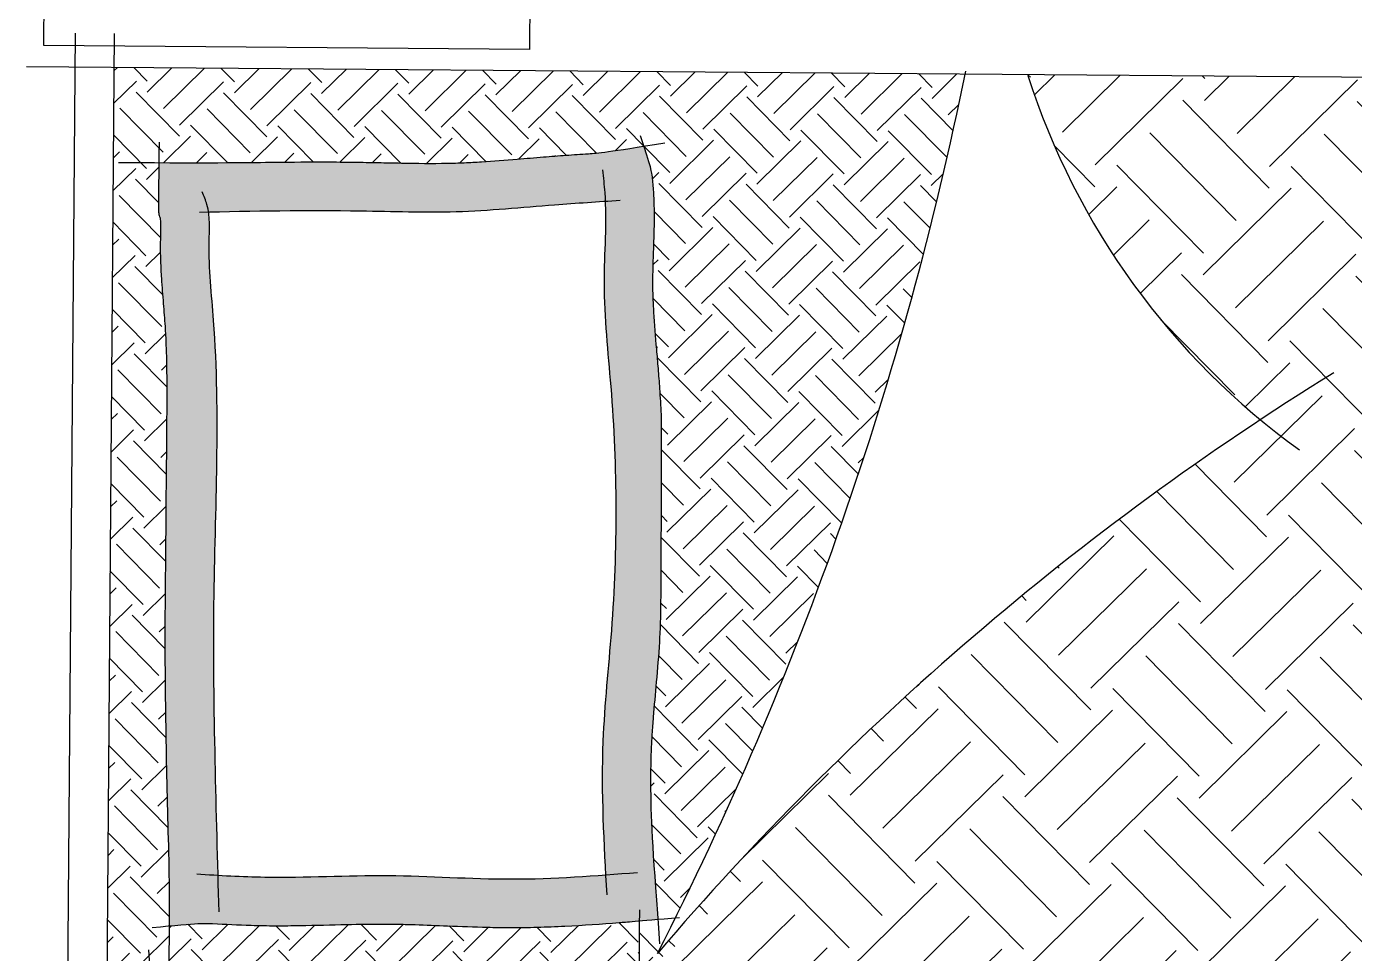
# Model space of a CAD drawing. Extents: x 33 to 1815, y -14679 to 245.
# Drawn here: x 40.09 to 41.458, y 0.058 to 1.013 of the extents above; entities that cross this region are included whole.
import ezdxf

# ---------------------------------------------------------------- set-up
doc = ezdxf.new("R2010")
doc.units = 0
doc.header["$MEASUREMENT"] = 0
doc.layers.add('TEXTO', color=1, linetype='CONTINUOUS')

msp = doc.modelspace()

# ---------------------------------------------------------------- hatches: boundary and pattern name
at = {"layer": 'TEXTO'}
h = msp.add_hatch(dxfattribs=at)
h.set_pattern_fill('EARTH,_O', color=256, angle=135)
h.set_pattern_definition([(314.55, (-127.8193951456843, -32.93899153787289), (-0.0007053004153011653, -0.0897997914881999), [0.06350000000000001, -0.06350000000000001]), (314.55, (-127.8363648504162, -32.95569675494905), (-0.0007053004153011653, -0.0897997914881999), [0.06350000000000001, -0.06350000000000001]), (314.55, (-127.8533345551481, -32.97240197202522), (-0.0007053004153011653, -0.0897997914881999), [0.06350000000000001, -0.06350000000000001]), (224.55, (-127.8534227177, -32.98362694596124), (-0.0897997914881999, 0.0007053004153011653), [0.06350000000000001, -0.06350000000000001]), (224.55, (-127.8367175006238, -33.00059665069315), (-0.0897997914881999, 0.0007053004153011653), [0.06350000000000001, -0.06350000000000001]), (224.55, (-127.8200122835477, -33.01756635542505), (-0.0897997914881999, 0.0007053004153011653), [0.06350000000000001, -0.06350000000000001])])
edge = h.paths.add_edge_path()
edge.add_line((40.16600309417, -0.829376132499358), (40.17937053065553, 0.8725837460101913))
edge.add_spline(control_points=[(40.18480987400038, 0.8725603681303218), (40.20038458029733, 0.8724866384828971), (40.21426955490855, 0.8724341919078267), (40.22670750427563, 0.8723993499329277)], knot_values=[0, 0, 0, 0, 1.131757500262984, 1.131757500262984, 1.131757500262984, 1.131757500262984], degree=3, periodic=0)
edge.add_spline(control_points=[(40.22670750427563, 0.8723993499329277), (40.22599043392371, 0.8201017586480379), (40.2265127475563, 0.8189079576018399), (40.22728986281294, 0.8170523409519097), (40.2275584983166, 0.81636475761458), (40.22781001837279, 0.8156748894253605), (40.22786894379953, 0.8155019683175633), (40.22794330974143, 0.8152739827123385), (40.22795177079572, 0.8152439775600469), (40.22801664931776, 0.8150131031343735), (40.22824904564261, 0.8140344997802655), (40.22854849082012, 0.8101299313199322), (40.22860337451621, 0.8072421844401481), (40.22850028409513, 0.8012669066393459), (40.22842317933604, 0.7987040606769087), (40.22831041243526, 0.7944248463626069), (40.2282737835214, 0.7929257017840383), (40.22821824992258, 0.7897826946836126), (40.22820103409019, 0.7882096032583759), (40.22816926131055, 0.7813924529355853), (40.22825666991832, 0.7762363357213351), (40.228624302409, 0.7650298362180736), (40.22894209851503, 0.7590287646856355), (40.22989325545387, 0.7442933145204549), (40.23060310094223, 0.7357512796262764), (40.2316202060491, 0.7234129149215391), (40.23195183072471, 0.719379145467844), (40.23256468195273, 0.7114628279695143), (40.23284322793712, 0.7076082860446862), (40.23348539932368, 0.6974811695611844), (40.23380312244323, 0.6911591430148221), (40.23489185324925, 0.6634551408667893), (40.23496885939576, 0.6415855920182878), (40.23472147529843, 0.6081030146067459), (40.23340153378985, 0.4468337970875869), (40.23314147795399, 0.4240791758681048), (40.23303302976235, 0.4125684074003688), (40.23281554210058, 0.3620972512774561), (40.23320544964811, 0.3232851397011274), (40.23454454826985, 0.2459024892935213), (40.23547789368281, 0.2073103546897164), (40.23695729698002, 0.1514453110081133), (40.23743451440419, 0.1341436728001026), (40.23723942408922, 0.08646397754687918)], knot_values=[1.744213692545465, 1.744213692545465, 1.744213692545465, 1.744213692545465, 2.227147112272469, 2.227147112272469, 2.682176303543173, 2.682176303543173, 2.909690899178521, 2.909690899178521, 3.13720549481387, 3.13720549481387, 4.453044695457983, 4.453044695457983, 5.768883896102096, 5.768883896102096, 6.568320500819169, 6.568320500819169, 6.968038803177706, 6.968038803177706, 7.367757105536242, 7.367757105536242, 8.71586872209091, 8.71586872209091, 10.3571075380984, 10.3571075380984, 12.84755940443299, 12.84755940443299, 14.09278533760029, 14.09278533760029, 15.33801127076759, 15.33801127076759, 17.36429943749177, 17.36429943749177, 24.15101603080318, 24.15101603080318, 27.5443743274589, 27.5443743274589, 30.93773262411461, 30.93773262411461, 42.48145572425732, 42.48145572425732, 54.02517882440002, 54.02517882440002, 59.20963086284564, 59.20963086284564, 59.20963086284564, 59.20963086284564], degree=3, periodic=0)
edge.add_spline(control_points=[(40.23723942408922, 0.08646397754687918), (40.23718463403245, 0.07307339375514488), (40.23707681659304, 0.05728678094046291), (40.23690066473988, 0.03843095614719338)], knot_values=[0.2881884586097485, 0.2881884586097485, 0.2881884586097485, 0.2881884586097485, 1.744213692545464, 1.744213692545464, 1.744213692545464, 1.744213692545464], degree=3, periodic=0)
edge.add_spline(control_points=[(40.23690066473992, 0.03843095614719338), (40.23194492396399, 0.03800679332112278), (40.22568130247184, 0.03746439412049352), (40.21756367189153, 0.03675483235509169)], knot_values=[44.46895146733527, 44.46895146733527, 44.46895146733527, 44.46895146733527, 45.01122815294218, 45.01122815294218, 45.01122815294218, 45.01122815294218], degree=3, periodic=0)
edge.add_spline(control_points=[(40.2175636718916, 0.03675483235509081), (40.22284292404195, -0.03458460739316749), (40.22463213200503, -0.06620273537148158), (40.2250725770971, -0.1104291568960694), (40.22493059062943, -0.1236551347673664), (40.22419876767965, -0.1424427210955432), (40.22390356194352, -0.1481043878874724), (40.2231723091529, -0.1596259880142368), (40.2227406645758, -0.1654566484037767), (40.22131543756247, -0.1831598107992898), (40.22018976682929, -0.1952430960300111), (40.21790112363546, -0.2210159386484767), (40.21674232989972, -0.2347557255713157), (40.21549861384317, -0.2558351536739787), (40.21517324611176, -0.2629302074569742), (40.21473361246332, -0.277031095721056), (40.21461258085889, -0.2840661520519836), (40.2145191365856, -0.3051195993722855), (40.21481623218533, -0.3190861603473385), (40.21460385660337, -0.4919290889411458), (40.21510350254285, -0.500857999739778), (40.21617269539633, -0.5166444256464358), (40.21670541723638, -0.5235068020866924), (40.2178184396881, -0.5369873797570124), (40.21839863626691, -0.543630405174933), (40.22009471045129, -0.5632734765224763), (40.22116281619068, -0.5759876357567792), (40.22241411086332, -0.5969776339377821), (40.22276764289748, -0.6054415643795705), (40.22293147692539, -0.6173250598594064), (40.22293358015889, -0.6208687347523147), (40.22285464996567, -0.628181235782292), (40.22277538013783, -0.6319158666423119), (40.22246182180007, -0.6433512336429272), (40.22214972216704, -0.6512829794354085), (40.22166556969601, -0.6658534403009595), (40.22147846590168, -0.672369788836197), (40.22132424213513, -0.6844387745883358), (40.22132128007934, -0.6899286132837839), (40.22153660120463, -0.7010144496345374), (40.22175020503655, -0.7066058323859883), (40.22229141632663, -0.7149747771567219), (40.2225014937645, -0.7176763430552944), (40.22296371689659, -0.7228963791390504), (40.22321638632276, -0.7254433792739183), (40.22389788919589, -0.7318894573582417), (40.2243415630358, -0.735692954887857), (40.2321879839466, -0.7593590336554792)], knot_values=[1.07807976198125, 1.07807976198125, 1.07807976198125, 1.07807976198125, 10.81424710451298, 10.81424710451298, 15.03243010804461, 15.03243010804461, 16.87200887914979, 16.87200887914979, 18.71158765025497, 18.71158765025497, 22.39074519246533, 22.39074519246533, 26.37670882779776, 26.37670882779776, 28.3537546821882, 28.3537546821882, 30.33080053657865, 30.33080053657865, 34.28489224535954, 34.28489224535954, 36.83743615050335, 36.83743615050335, 38.81677800920554, 38.81677800920554, 40.79611986790772, 40.79611986790772, 44.75480358531208, 44.75480358531208, 47.52755113515525, 47.52755113515525, 48.73000116650846, 48.73000116650846, 49.93245119786167, 49.93245119786167, 52.33735126056808, 52.33735126056808, 54.18871358939591, 54.18871358939591, 55.67547956523213, 55.67547956523213, 57.13044140965207, 57.13044140965207, 57.81339398062189, 57.81339398062189, 58.49634655159171, 58.49634655159171, 59.58506296708192, 59.58506296708192, 59.58506296708192, 59.58506296708192], degree=3, periodic=0)
edge.add_spline(control_points=[(40.2321879839466, -0.7593590336554739), (40.22587393978262, -0.7603959911666527), (40.2187773171846, -0.7615823610131942), (40.21077497159961, -0.7629417139044934)], knot_values=[42.96867325998084, 42.96867325998084, 42.96867325998084, 42.96867325998084, 43.3683004902416, 43.3683004902416, 43.3683004902416, 43.3683004902416], degree=3, periodic=0)
edge.add_spline(control_points=[(40.23571641711504, -0.7698661537391347), (40.23439868594723, -0.7659835349697461), (40.23322827290485, -0.762496713969532), (40.2321879839466, -0.7593590336554792)], knot_values=[59.58506296708193, 59.58506296708193, 59.58506296708193, 59.58506296708193, 59.72940644273804, 59.72940644273804, 59.72940644273804, 59.72940644273804], degree=3, periodic=0)
edge.add_spline(control_points=[(40.2321879839466, -0.7593590336554739), (40.27235378964115, -0.752762590421006), (40.28085123257777, -0.7522123705819075), (40.29703350049841, -0.7511278399952355), (40.30471212161437, -0.7505976885717134), (40.32011975967869, -0.7494781546333096), (40.32788238179013, -0.7488826492598042), (40.34466895103333, -0.7475260837806781), (40.35366096601312, -0.7467653155973037), (40.37500368465395, -0.7450151806502623), (40.38725355814035, -0.7440572958076919), (40.40532457502301, -0.7429332298418538), (40.41129758534579, -0.7426104245914287), (40.42314320023598, -0.74210188287742), (40.42898518567275, -0.7419206597194252), (40.45014313555183, -0.7415238744057424), (40.46575578997118, -0.7416822500406708), (40.48972068678968, -0.7421217847733308), (40.49779986569049, -0.7423012252550363), (40.51413747320246, -0.742639865086514), (40.52242973211254, -0.7427961587054517), (40.54028397919397, -0.7430269667241296), (40.54983550235724, -0.7430951530955126), (40.57684858667182, -0.7431597900662004), (40.59426804435626, -0.7430491604726255), (40.63439303454118, -0.7425835495397815), (40.65705612066679, -0.7421634537406705), (40.73135737449343, -0.7423715911389204)], knot_values=[1.131757500262985, 1.131757500262985, 1.131757500262985, 1.131757500262985, 3.673923703739376, 3.673923703739376, 5.954917443854853, 5.954917443854853, 8.23591118397033, 8.23591118397033, 10.93527367416131, 10.93527367416131, 14.71829730060271, 14.71829730060271, 16.60980911382341, 16.60980911382341, 18.50132092704411, 18.50132092704411, 23.37056877237905, 23.37056877237905, 25.80519269504653, 25.80519269504653, 28.239816617714, 28.239816617714, 31.05195953222536, 31.05195953222536, 36.20783199785413, 36.20783199785413, 42.96867325998084, 42.96867325998084, 42.96867325998084, 42.96867325998084], degree=3, periodic=0)
edge.add_spline(control_points=[(40.73135737449343, -0.7423715911389257), (40.73207444484535, -0.6900739998540315), (40.7315521312128, -0.6888801988078326), (40.73077501595612, -0.6870245821579077), (40.73050638045246, -0.6863369988205781), (40.73025486039626, -0.6856471306313585), (40.73019593496953, -0.6854742095235613), (40.73012156902763, -0.6852462239183366), (40.73011310797335, -0.6852162187660449), (40.73004822945131, -0.6849853443403697), (40.72981583312645, -0.6840067409862618), (40.72951638794894, -0.6801021725259302), (40.72946150425285, -0.6772144256461443), (40.72956459467393, -0.6712391478453439), (40.72964169943302, -0.6686763018829067), (40.72975446633381, -0.6643970875686049), (40.72979109524766, -0.6628979429900363), (40.72984662884648, -0.6597549358896098), (40.72986384467887, -0.6581818444643739), (40.72989561745851, -0.6513646941415834), (40.72980820885073, -0.6462085769273331), (40.72944057636006, -0.6350020774240717), (40.72912278025404, -0.6290010058916335), (40.7281716233152, -0.614265555726452), (40.72746177782684, -0.6057235208322735), (40.72644467271996, -0.5933851561275363), (40.72611304804435, -0.5893513866738411), (40.72550019681633, -0.5814350691755115), (40.72522165083194, -0.5775805272506842), (40.72457947944537, -0.5674534107671816), (40.72426175632584, -0.5611313842208192), (40.72317302551981, -0.5334273820727864), (40.72309601937329, -0.5115578332242849), (40.72452148860394, -0.3280798821660253), (40.72466334497921, -0.316806038293584), (40.72492340081508, -0.294051417074102), (40.72503184900671, -0.2825406486063669), (40.72524933666848, -0.2320694924834532), (40.72485942912095, -0.1932573809071245), (40.72352033049921, -0.1158747304995185), (40.72258698508626, -0.07728259589571262), (40.72110758178904, -0.02141755221410957), (40.72063036436491, -0.004115914006100674), (40.7208254546798, 0.04356378124711391)], knot_values=[1.744213692545465, 1.744213692545465, 1.744213692545465, 1.744213692545465, 2.227147112272469, 2.227147112272469, 2.682176303543173, 2.682176303543173, 2.909690899178521, 2.909690899178521, 3.13720549481387, 3.13720549481387, 4.453044695457983, 4.453044695457983, 5.768883896102096, 5.768883896102096, 6.568320500819169, 6.568320500819169, 6.968038803177706, 6.968038803177706, 7.367757105536242, 7.367757105536242, 8.71586872209091, 8.71586872209091, 10.3571075380984, 10.3571075380984, 12.84755940443299, 12.84755940443299, 14.09278533760029, 14.09278533760029, 15.33801127076759, 15.33801127076759, 17.36429943749177, 17.36429943749177, 24.15101603080318, 24.15101603080318, 27.5443743274589, 27.5443743274589, 30.93773262411461, 30.93773262411461, 42.48145572425732, 42.48145572425732, 54.02517882440002, 54.02517882440002, 59.20963086284564, 59.20963086284564, 59.20963086284564, 59.20963086284564], degree=3, periodic=0)
edge.add_spline(control_points=[(40.7208254546798, 0.04356378124711391), (40.72088024473658, 0.05695436503885354), (40.72098806217599, 0.0727409778535355), (40.72116421402914, 0.09159680264680947)], knot_values=[0.2881884586097485, 0.2881884586097485, 0.2881884586097485, 0.2881884586097485, 1.744213692545464, 1.744213692545464, 1.744213692545464, 1.744213692545464], degree=3, periodic=0)
edge.add_spline(control_points=[(40.72116421402914, 0.09159680264680947), (40.72611995480506, 0.09202096547288008), (40.73238357629719, 0.09256336467350934), (40.7405012068775, 0.09327292643891205)], knot_values=[44.46895146733527, 44.46895146733527, 44.46895146733527, 44.46895146733527, 45.01122815294218, 45.01122815294218, 45.01122815294218, 45.01122815294218], degree=3, periodic=0)
edge.add_spline(control_points=[(40.74050120687746, 0.09327292643891205), (40.74108577518873, 0.08537355458981644), (40.7417131349155, 0.07698715992240412), (40.74238601241606, 0.06806084742199658)], knot_values=[0, 0, 0, 0, 1.07807976198125, 1.07807976198125, 1.07807976198125, 1.07807976198125], degree=3, periodic=0)
edge.add_ellipse((37.59435834551413, 1.666689344650217), major_axis=(2.498173567640811, -2.498173567640812), ratio=0.9999999994535987, start_angle=17.914771352946673, end_angle=18.0169140539723, ccw=False)
edge.add_ellipse((37.94199110073507, -1.282512019967791), major_axis=(-2.193765632302792, -2.193765632302791), ratio=0.9999999999999936, start_angle=143.3665189196762, end_angle=160.6014060934051, ccw=False)
edge.add_ellipse((41.90496790919381, -2.213410041892838), major_axis=(1.163878323559331, -1.163878323559332), ratio=0.9999999999090669, start_angle=167.8789105147115, end_angle=168.1897273337314)
edge.add_line((41.00394084728354, -0.8359574155454945), (40.16600309417, -0.8293761324993573))
edge = h.paths.add_edge_path()
edge.add_spline(control_points=[(40.75838097596559, 0.09484229620317652), (40.75157736060873, 0.09424315722839882), (40.74566427679935, 0.0937242301749448), (40.7405012068775, 0.09327292643891205)], knot_values=[45.01122815294218, 45.01122815294218, 45.01122815294218, 45.01122815294218, 45.35613328468892, 45.35613328468892, 45.35613328468892, 45.35613328468892], degree=3, periodic=0)
edge.add_spline(control_points=[(40.74050120687746, 0.09327292643891205), (40.73522195472712, 0.1646123661871748), (40.73343274676407, 0.1962304941654835), (40.73299230167196, 0.2404569156900722), (40.73313428813963, 0.2536828935613693), (40.73386611108941, 0.2724704798895461), (40.73416131682555, 0.2781321466814752), (40.73489256961616, 0.2896537468082405), (40.73532421419326, 0.2954844071977796), (40.73674944120658, 0.3131875695932917), (40.73787511193978, 0.3252708548240131), (40.7401637551336, 0.3510436974424804), (40.74132254886934, 0.3647834843653186), (40.74256626492589, 0.3858629124679807), (40.7428916326573, 0.3929579662509761), (40.74333126630574, 0.407058854515058), (40.74345229791017, 0.4140939108459856), (40.74354574218346, 0.4351473581662892), (40.74442673171703, 0.5991092927880599), (40.7434610221657, 0.6219568477351487), (40.74296137622622, 0.6308857585337817), (40.74189218337273, 0.6466721844404395), (40.74135946153268, 0.6535345608806944), (40.74024643908096, 0.6670151385510152), (40.73966624250215, 0.673658163968935), (40.73797016831777, 0.6933012353164791), (40.73690206257838, 0.7060153945507812), (40.73565076790575, 0.7270053927317859), (40.73529723587158, 0.7354693231735725), (40.73513340184367, 0.7473528186534093), (40.73513129861017, 0.7508964935463167), (40.73521022880339, 0.7582089945762958), (40.73528949863123, 0.7619436254363139), (40.73560305696899, 0.773378992436931), (40.73591515660202, 0.7813107382294113), (40.73639930907304, 0.7958811990949615), (40.73658641286735, 0.802397547630199), (40.73674063663393, 0.8144665333823387), (40.73674359868972, 0.8199563720777867), (40.73652827756444, 0.8310422084285394), (40.73631467373252, 0.8366335911799911), (40.73577346244244, 0.8450025359507256), (40.73556338500457, 0.8477041018492972), (40.73510116187247, 0.8529241379330532), (40.7348484924463, 0.8554711380679221), (40.73416698957318, 0.8619172161522455), (40.73372331573326, 0.8657207136818554), (40.72587689482243, 0.8893867924494874)], knot_values=[1.07807976198125, 1.07807976198125, 1.07807976198125, 1.07807976198125, 10.81424710451298, 10.81424710451298, 15.03243010804461, 15.03243010804461, 16.87200887914979, 16.87200887914979, 18.71158765025497, 18.71158765025497, 22.39074519246533, 22.39074519246533, 26.37670882779776, 26.37670882779776, 28.3537546821882, 28.3537546821882, 30.33080053657865, 30.33080053657865, 34.28489224535954, 34.28489224535954, 36.83743615050335, 36.83743615050335, 38.81677800920554, 38.81677800920554, 40.79611986790772, 40.79611986790772, 44.75480358531208, 44.75480358531208, 47.52755113515525, 47.52755113515525, 48.73000116650846, 48.73000116650846, 49.93245119786167, 49.93245119786167, 52.33735126056808, 52.33735126056808, 54.18871358939591, 54.18871358939591, 55.67547956523213, 55.67547956523213, 57.13044140965207, 57.13044140965207, 57.81339398062189, 57.81339398062189, 58.49634655159171, 58.49634655159171, 59.58506296708192, 59.58506296708192, 59.58506296708192, 59.58506296708192], degree=3, periodic=0)
edge.add_spline(control_points=[(40.72587689482247, 0.8893867924494732), (40.73219093898643, 0.8904237499606511), (40.73928756158447, 0.8916101198071917), (40.74728990716945, 0.8929694726984962)], knot_values=[42.96867325998084, 42.96867325998084, 42.96867325998084, 42.96867325998084, 43.3683004902416, 43.3683004902416, 43.3683004902416, 43.3683004902416], degree=3, periodic=0)
edge.add_spline(control_points=[(40.72234846165402, 0.8998939125331367), (40.7236661928218, 0.8960112937637481), (40.72483660586417, 0.8925244727635402), (40.72587689482243, 0.8893867924494874)], knot_values=[59.58506296708193, 59.58506296708193, 59.58506296708193, 59.58506296708193, 59.72940644273804, 59.72940644273804, 59.72940644273804, 59.72940644273804], degree=3, periodic=0)
edge.add_spline(control_points=[(40.72587689482247, 0.8893867924494732), (40.68571108912791, 0.8827903492150098), (40.67721364619133, 0.8822401293759103), (40.66103137827066, 0.8811555987892374), (40.6533527571547, 0.8806254473657154), (40.63794511909037, 0.8795059134273115), (40.63018249697893, 0.8789104080538079), (40.61339592773573, 0.87755384257468), (40.60440391275595, 0.8767930743913057), (40.5830611941151, 0.8750429394442651), (40.57081132062871, 0.8740850546016938), (40.55274030374605, 0.8729609886358558), (40.54676729342328, 0.8726381833854324), (40.53492167853308, 0.8721296416714219), (40.52907969309631, 0.871948418513429), (40.5079217432172, 0.8715516331997444), (40.49230908879788, 0.8717100088346736), (40.46834419197938, 0.8721495435673337), (40.46026501307858, 0.8723289840490382), (40.4439274055666, 0.872667623880516), (40.43563514665652, 0.8728239174994536), (40.41778089957509, 0.8730547255181333), (40.40822937641182, 0.8731229118895145), (40.38121629209724, 0.8731875488602041), (40.36379683441281, 0.8730769192666274), (40.32367184422789, 0.8726113083337834), (40.30100875810231, 0.8721912125346769), (40.22670750427563, 0.8723993499329277)], knot_values=[1.131757500262985, 1.131757500262985, 1.131757500262985, 1.131757500262985, 3.673923703739376, 3.673923703739376, 5.954917443854853, 5.954917443854853, 8.23591118397033, 8.23591118397033, 10.93527367416131, 10.93527367416131, 14.71829730060271, 14.71829730060271, 16.60980911382341, 16.60980911382341, 18.50132092704411, 18.50132092704411, 23.37056877237905, 23.37056877237905, 25.80519269504653, 25.80519269504653, 28.239816617714, 28.239816617714, 31.05195953222536, 31.05195953222536, 36.20783199785413, 36.20783199785413, 42.96867325998084, 42.96867325998084, 42.96867325998084, 42.96867325998084], degree=3, periodic=0)
edge.add_spline(control_points=[(40.22670750427563, 0.8723993499329277), (40.21426955490855, 0.8724341919078267), (40.20038458029733, 0.8724866384828971), (40.18480987400038, 0.8725603681303218)], knot_values=[0, 0, 0, 0, 1.131757500262984, 1.131757500262984, 1.131757500262984, 1.131757500262984], degree=3, periodic=0)
edge.add_line((40.1793705306556, 0.872583746010192), (40.18014011576965, 0.9705683512612564))
edge.add_line((40.18014011576965, 0.9705683512612557), (41.05665901130995, 0.9636840464004236))
edge.add_ellipse((37.59435834551838, 1.666689344658597), major_axis=(-2.498173567801079, -2.498173567801079), ratio=0.9999999999999964, start_angle=108.5823858459685, end_angle=123.52237165879461, ccw=False)
h = msp.add_hatch(dxfattribs=at)
h.set_pattern_fill('EARTH,_O', color=256, scale=2, angle=135)
h.set_pattern_definition([(314.55, (-127.8193951456843, -32.93899153787289), (-0.001410600830602331, -0.1795995829763998), [0.127, -0.127]), (314.55, (-127.8533345551481, -32.97240197202522), (-0.001410600830602331, -0.1795995829763998), [0.127, -0.127]), (314.55, (-127.8872739646119, -33.00581240617755), (-0.001410600830602331, -0.1795995829763998), [0.127, -0.127]), (224.55, (-127.8874502897157, -33.02826235404959), (-0.1795995829763998, 0.001410600830602331), [0.127, -0.127]), (224.55, (-127.8540398555634, -33.06220176351342), (-0.1795995829763998, 0.001410600830602331), [0.127, -0.127]), (224.55, (-127.8206294214111, -33.09614117297723), (-0.1795995829763998, 0.001410600830602331), [0.127, -0.127])])
edge = h.paths.add_edge_path()
edge.add_ellipse((42.9991584355054, -1.868739997189677), major_axis=(2.099656308011451, -2.099656308011451), ratio=0.9999999999999717, start_angle=168.4895702213435, end_angle=184.5412026322293, ccw=False)
edge.add_ellipse((41.84805965330493, 1.194887732689251), major_axis=(0.5396012227416934, -0.5396012227416935), ratio=0.999999999999982, start_angle=242.67618122300098, end_angle=275.3097169963447, ccw=False)
edge.add_line((41.12097645968769, 0.9631788879551788), (42.10008089844764, 0.9554888615549352))
edge.add_line((42.10008089844764, 0.9554888615549357), (42.08594387684796, -0.8444556222056863))
edge.add_line((42.08594387684796, -0.8444556222056869), (41.01214774954941, -0.8360218737305359))
edge.add_ellipse((37.94199110073338, -1.282512019956044), major_axis=(2.193765635207396, -2.193765635207397), ratio=0.9999999994105044, start_angle=53.27446563747726, end_angle=53.36651893562981)
edge.add_ellipse((41.90496790919593, -2.213410041891495), major_axis=(1.163878323564333, -1.163878323564333), ratio=0.9999999999999709, start_angle=155.0719328105457, end_angle=167.8789105158674, ccw=False)
edge.add_ellipse((36.21199926712846, -4.298967669555146), major_axis=(4.443271865989757, -4.443271865989759), ratio=0.9999999999999798, start_angle=80.30506664071618, end_angle=88.89869051833367)
h = msp.add_hatch(dxfattribs=at)
h.set_pattern_fill('DOTS,_O', color=256, scale=0.4, angle=135)
h.set_pattern_definition([(314.55, (-127.8193951456843, -32.93899153787289), (-0.002297892318352585, -0.006717351851232464), [0, -0.006350000000000001])])
edge = h.paths.add_edge_path()
edge.add_spline(control_points=[(40.23723942408927, 0.08646397754760245), (40.27053165318296, 0.08949690014085135), (40.27610715843791, 0.0891690873386933), (40.29471903853803, 0.0881268218977409), (40.30793047470851, 0.08746940456668906), (40.32974413809988, 0.08681036191138158), (40.33825915861745, 0.08666629015575822), (40.35504004735241, 0.08660906830272452), (40.36334455322585, 0.08668267533708818), (40.38799922784283, 0.08706990572358109), (40.40409089846595, 0.08754721518059227), (40.43278338206652, 0.08819478363049349), (40.44549625617329, 0.08840531143053276), (40.46332474919819, 0.08834992038772782), (40.46864854955117, 0.08828407393422211), (40.47943636201059, 0.08806909696200105), (40.48487309265005, 0.0879213725881014), (40.50131146902897, 0.08739651495691181), (40.51244121440992, 0.08693703447621193), (40.53722474208533, 0.0859347495513747), (40.55095068661807, 0.0853924568057689), (40.57230338781796, 0.08488942310006298), (40.57975481543977, 0.08477540582772214), (40.59692299390188, 0.08472838223752532), (40.60656276777344, 0.08486324109175403), (40.62567643612717, 0.08538538617535352), (40.6351738632268, 0.0857720462821785), (40.6634889873915, 0.08720145914043442), (40.6821296554052, 0.08851242364029055), (40.70673736220169, 0.09038059359032147), (40.71290953332775, 0.09086113935390197), (40.7405012068775, 0.09327292643891003)], knot_values=[0.2606669493240875, 0.2606669493240875, 0.2606669493240875, 0.2606669493240875, 1.919542354509604, 1.919542354509604, 5.75862706352881, 5.75862706352881, 8.155130682862374, 8.155130682862374, 10.55163430219594, 10.55163430219594, 15.34464154086306, 15.34464154086306, 19.28625763743906, 19.28625763743906, 20.97735680915504, 20.97735680915504, 22.66845598087102, 22.66845598087102, 26.05065432430298, 26.05065432430298, 30.08640822186086, 30.08640822186086, 32.21948514547842, 32.21948514547842, 34.95662383547687, 34.95662383547687, 37.69376252547532, 37.69376252547532, 43.16803990547223, 43.16803990547223, 45.01122815294163, 45.01122815294163, 45.01122815294163, 45.01122815294163], degree=3, periodic=0)
edge.add_spline(control_points=[(40.74050120687746, 0.0932729264389087), (40.73522195472712, 0.164612366187158), (40.73343274676405, 0.1962304941654885), (40.73299230167196, 0.240456915690058), (40.73313428813963, 0.2536828935613551), (40.73386611108941, 0.2724704798895319), (40.73416131682555, 0.2781321466814797), (40.73489256961616, 0.289653746808245), (40.73532421419326, 0.2954844071977663), (40.73674944120658, 0.3131875695932962), (40.73787511193978, 0.3252708548240175), (40.7401637551336, 0.351043697442484), (40.74132254886934, 0.3647834843653053), (40.74256626492589, 0.3858629124679673), (40.7428916326573, 0.3929579662509806), (40.74333126630574, 0.4070588545150624), (40.74345229791017, 0.4140939108459722), (40.74354574218346, 0.435147358166275), (40.74442673171703, 0.5991092927880644), (40.7434610221657, 0.6219568477351531), (40.74296137622622, 0.6308857585337684), (40.74189218337273, 0.6466721844404439), (40.74135946153268, 0.6535345608806802), (40.74024643908096, 0.6670151385510197), (40.73966624250215, 0.6736581639689216), (40.73797016831777, 0.6933012353164658), (40.73690206257838, 0.7060153945507679), (40.73565076790575, 0.7270053927317894), (40.73529723587158, 0.735469323173576), (40.73513340184367, 0.747352818653396), (40.73513129861017, 0.7508964935463034), (40.73521022880339, 0.7582089945763002), (40.73528949863123, 0.7619436254362997), (40.73560305696899, 0.7733789924369177), (40.73591515660202, 0.7813107382294158), (40.73639930907304, 0.7958811990949473), (40.73658641286735, 0.8023975476302043), (40.73674063663393, 0.8144665333823431), (40.73674359868972, 0.8199563720777725), (40.73652827756444, 0.8310422084285447), (40.73631467373252, 0.8366335911799956), (40.73577346244244, 0.84500253595073), (40.73556338500457, 0.8477041018493017), (40.73510116187247, 0.8529241379330577), (40.7348484924463, 0.8554711380679079), (40.73416698957318, 0.8619172161522337), (40.73372331573329, 0.8657207136818564), (40.72587689482248, 0.8893867924494765)], knot_values=[1.078079761981104, 1.078079761981104, 1.078079761981104, 1.078079761981104, 10.81424710451298, 10.81424710451298, 15.03243010804461, 15.03243010804461, 16.87200887914979, 16.87200887914979, 18.71158765025497, 18.71158765025497, 22.39074519246533, 22.39074519246533, 26.37670882779776, 26.37670882779776, 28.3537546821882, 28.3537546821882, 30.33080053657865, 30.33080053657865, 34.28489224535954, 34.28489224535954, 36.83743615050335, 36.83743615050335, 38.81677800920554, 38.81677800920554, 40.79611986790772, 40.79611986790772, 44.75480358531208, 44.75480358531208, 47.52755113515525, 47.52755113515525, 48.73000116650846, 48.73000116650846, 49.93245119786167, 49.93245119786167, 52.33735126056808, 52.33735126056808, 54.18871358939591, 54.18871358939591, 55.67547956523213, 55.67547956523213, 57.13044140965207, 57.13044140965207, 57.81339398062189, 57.81339398062189, 58.49634655159171, 58.49634655159171, 59.5850629670818, 59.5850629670818, 59.5850629670818, 59.5850629670818], degree=3, periodic=0)
edge.add_spline(control_points=[(40.72587689482248, 0.8893867924494764), (40.68571108912792, 0.8827903492150037), (40.67721364619132, 0.8822401293759139), (40.66103137827066, 0.8811555987892241), (40.6533527571547, 0.880625447365702), (40.63794511909037, 0.8795059134273169), (40.63018249697893, 0.8789104080538124), (40.61339592773573, 0.8775538425746854), (40.60440391275595, 0.8767930743913102), (40.5830611941151, 0.8750429394442518), (40.57081132062871, 0.8740850546016805), (40.55274030374605, 0.8729609886358611), (40.54676729342328, 0.872638183385436), (40.53492167853308, 0.8721296416714086), (40.52907969309631, 0.8719484185134148), (40.5079217432172, 0.8715516331997488), (40.49230908879788, 0.8717100088346603), (40.46834419197938, 0.8721495435673381), (40.46026501307858, 0.8723289840490427), (40.4439274055666, 0.8726676238805027), (40.43563514665652, 0.8728239174994394), (40.41778089957509, 0.8730547255181369), (40.40822937641182, 0.873122911889519), (40.38121629209724, 0.8731875488602086), (40.36379683441281, 0.8730769192666319), (40.32367184422789, 0.8726113083337869), (40.30100875810229, 0.872191212534664), (40.22670750427562, 0.8723993499329248)], knot_values=[1.131757500262772, 1.131757500262772, 1.131757500262772, 1.131757500262772, 3.673923703739476, 3.673923703739476, 5.954917443854953, 5.954917443854953, 8.23591118397043, 8.23591118397043, 10.93527367416141, 10.93527367416141, 14.71829730060281, 14.71829730060281, 16.60980911382351, 16.60980911382351, 18.50132092704421, 18.50132092704421, 23.37056877237915, 23.37056877237915, 25.80519269504662, 25.80519269504662, 28.2398166177141, 28.2398166177141, 31.05195953222546, 31.05195953222546, 36.20783199785423, 36.20783199785423, 42.96867325998115, 42.96867325998115, 42.96867325998115, 42.96867325998115], degree=3, periodic=0)
edge.add_spline(control_points=[(40.22670750427562, 0.8723993499329258), (40.22599043392368, 0.820101758648023), (40.22651274755628, 0.8189079576018232), (40.22728986281294, 0.8170523409518964), (40.2275584983166, 0.8163647576145667), (40.22781001837279, 0.8156748894253649), (40.22786894379953, 0.8155019683175686), (40.22794330974143, 0.815273982712343), (40.22795177079572, 0.8152439775600335), (40.22801664931776, 0.815013103134377), (40.22824904564261, 0.81403449978027), (40.22854849082012, 0.8101299313199366), (40.22860337451621, 0.8072421844401338), (40.22850028409513, 0.8012669066393503), (40.22842317933604, 0.7987040606768945), (40.22831041243526, 0.7944248463625936), (40.2282737835214, 0.792925701784025), (40.22821824992258, 0.7897826946835993), (40.22820103409019, 0.7882096032583812), (40.22816926131055, 0.7813924529355898), (40.22825666991832, 0.7762363357213218), (40.228624302409, 0.7650298362180781), (40.22894209851503, 0.7590287646856408), (40.22989325545387, 0.7442933145204416), (40.23060310094223, 0.7357512796262808), (40.2316202060491, 0.7234129149215258), (40.23195183072471, 0.7193791454678484), (40.23256468195273, 0.711462827969501), (40.23284322793712, 0.7076082860446729), (40.23348539932368, 0.6974811695611711), (40.23380312244323, 0.6911591430148087), (40.23489185324925, 0.6634551408667937), (40.23496885939576, 0.6415855920182745), (40.23472147529843, 0.6081030146067503), (40.23340153378985, 0.4468337970875913), (40.23314147795399, 0.4240791758681093), (40.23303302976235, 0.4125684074003741), (40.23281554210058, 0.3620972512774605), (40.23320544964811, 0.3232851397011318), (40.23454454826985, 0.2459024892935258), (40.23547789368281, 0.2073103546897208), (40.23695729698003, 0.1514453110081199), (40.23743451440419, 0.1341436728000997), (40.23723942408924, 0.08646397754689117)], knot_values=[1.744213692545721, 1.744213692545721, 1.744213692545721, 1.744213692545721, 2.227147112272725, 2.227147112272725, 2.682176303543429, 2.682176303543429, 2.909690899178777, 2.909690899178777, 3.137205494814125, 3.137205494814125, 4.453044695458239, 4.453044695458239, 5.768883896102352, 5.768883896102352, 6.568320500819425, 6.568320500819425, 6.968038803177961, 6.968038803177961, 7.367757105536498, 7.367757105536498, 8.715868722091166, 8.715868722091166, 10.35710753809865, 10.35710753809865, 12.84755940443325, 12.84755940443325, 14.09278533760055, 14.09278533760055, 15.33801127076784, 15.33801127076784, 17.36429943749202, 17.36429943749202, 24.15101603080344, 24.15101603080344, 27.54437432745915, 27.54437432745915, 30.93773262411487, 30.93773262411487, 42.48145572425757, 42.48145572425757, 54.02517882440027, 54.02517882440027, 59.20963086284564, 59.20963086284564, 59.20963086284564, 59.20963086284564], degree=3, periodic=0)
edge = h.paths.add_edge_path(flags=16)
edge.add_spline(control_points=[(40.28734858354635, 0.1386193193857935), (40.28628253708764, 0.1779022589533312), (40.28386567250496, 0.2707707458108692), (40.28097766379765, 0.4610067537431233), (40.29179508878864, 0.6401807786018159), (40.27655070980491, 0.7733301122819368), (40.27916173015134, 0.8115593431046381), (40.27759798105241, 0.8217246437777899)], knot_values=[3.781822229919578, 3.781822229919578, 3.781822229919578, 3.781822229919578, 15.56906360560023, 31.65026739372313, 60.91512386890791, 68.97140123322112, 72.08936947618218, 72.08936947618218, 72.08936947618218, 72.08936947618218], degree=3, periodic=0)
edge.add_spline(control_points=[(40.27759798105291, 0.8217246437691252), (40.32976200623425, 0.8227452667485287), (40.41477596532043, 0.8242447486489561), (40.53371507019741, 0.8198157427865622), (40.61765537983907, 0.8281315510737405), (40.66889523250536, 0.831588955329865), (40.68639595375422, 0.8327279330031736)], knot_values=[0.9494678990503829, 0.9494678990503829, 0.9494678990503829, 0.9494678990503829, 16.60234023498684, 26.45877815010805, 36.60450617957436, 41.86660414919704, 41.86660414919704, 41.86660414919704, 41.86660414919704], degree=3, periodic=0)
edge.add_spline(control_points=[(40.68639595375421, 0.8327279330031736), (40.68761985004851, 0.8046461321326995), (40.68196697986075, 0.7407307090259926), (40.69875914280624, 0.5939705915046902), (40.69914832043251, 0.4359871650589122), (40.68046605100977, 0.2689960724668912), (40.68423549047265, 0.184949266256251), (40.68680414421642, 0.1390231280464395)], knot_values=[2.059187211836814, 2.059187211836814, 2.059187211836814, 2.059187211836814, 10.50550877286824, 21.1668814947908, 46.2825079597391, 57.71996812817373, 71.48904937482476, 71.48904937482476, 71.48904937482476, 71.48904937482476], degree=3, periodic=0)
edge.add_spline(control_points=[(40.68680414421476, 0.1390231280477295), (40.65439063713136, 0.1366451700912768), (40.57965867196539, 0.1322641644096875), (40.46248251046497, 0.141276456423709), (40.36167972724896, 0.1350730278024387), (40.30334763251161, 0.1377397261174498), (40.2873485835441, 0.1386193193859638)], knot_values=[2.202878627752519, 2.202878627752519, 2.202878627752519, 2.202878627752519, 11.94181461146454, 24.65408273187912, 37.36635085229369, 42.17152616120842, 42.17152616120842, 42.17152616120842, 42.17152616120842], degree=3, periodic=0)
h = msp.add_hatch(dxfattribs=at)
h.set_pattern_fill('EARTH,_O', color=256, angle=44.99999999999997)
h.set_pattern_definition([(44.55000000000005, (73.88194322942536, -168.4074604513793), (0.0897997914881999, -0.0007053004153011488), [0.06349999999999999, -0.06349999999999999]), (44.55000000000005, (73.89864844650151, -168.4244301561112), (0.0897997914881999, -0.0007053004153011488), [0.06349999999999999, -0.06349999999999999]), (44.55000000000005, (73.91535366357772, -168.4413998608431), (0.0897997914881999, -0.0007053004153011488), [0.06349999999999999, -0.06349999999999999]), (314.5500000000001, (73.9265786375137, -168.441488023395), (-0.0007053004153011488, -0.0897997914881999), [0.06350000000000001, -0.06350000000000001]), (314.5500000000001, (73.94354834224563, -168.4247828063189), (-0.0007053004153011488, -0.0897997914881999), [0.06350000000000001, -0.06350000000000001]), (314.5500000000001, (73.96051804697754, -168.4080775892427), (-0.0007053004153011488, -0.0897997914881999), [0.06350000000000001, -0.06350000000000001])])
edge = h.paths.add_edge_path()
edge.add_spline(control_points=[(40.72082545467983, 0.0435637812471209), (40.72088024473659, 0.05695436503885607), (40.720988062176, 0.07274097785353854), (40.72116421402916, 0.09159680264680792)], knot_values=[0.2881884586098244, 0.2881884586098244, 0.2881884586098244, 0.2881884586098244, 1.744213692545158, 1.744213692545158, 1.744213692545158, 1.744213692545158], degree=3, periodic=0)
edge.add_spline(control_points=[(40.72116421402916, 0.09159680264680792), (40.70927548518628, 0.09057924401079542), (40.70491375463573, 0.09024214879806326), (40.6821296554052, 0.08851242364029055), (40.6634889873915, 0.08720145914043442), (40.6351738632268, 0.0857720462821785), (40.62567643612717, 0.08538538617535352), (40.60656276777344, 0.08486324109175403), (40.59692299390188, 0.08472838223752532), (40.57975481543977, 0.08477540582772214), (40.57230338781796, 0.08488942310006298), (40.55095068661807, 0.0853924568057689), (40.53722474208533, 0.0859347495513747), (40.51244121440992, 0.08693703447621193), (40.50131146902897, 0.08739651495691181), (40.48487309265005, 0.0879213725881014), (40.47943636201059, 0.08806909696200105), (40.46864854955117, 0.08828407393422211), (40.46332474919819, 0.08834992038772782), (40.44549625617329, 0.08840531143053276), (40.43278338206652, 0.08819478363049349), (40.40409089846595, 0.08754721518059227), (40.38799922784283, 0.08706990572358109), (40.36334455322585, 0.08668267533708818), (40.35504004735241, 0.08660906830272452), (40.33825915861745, 0.08666629015575822), (40.32974413809988, 0.08681036191138158), (40.30793047470851, 0.08746940456668906), (40.29471903853803, 0.0881268218977409), (40.27610715843791, 0.0891690873386933), (40.27053165318296, 0.08949690014085135), (40.23723942408927, 0.08646397754760245)], knot_values=[0.2606669493240901, 0.2606669493240901, 0.2606669493240901, 0.2606669493240901, 1.561578511187719, 1.561578511187719, 7.035855891184625, 7.035855891184625, 9.772994581183077, 9.772994581183077, 12.51013327118153, 12.51013327118153, 14.64321019479908, 14.64321019479908, 18.67896409235697, 18.67896409235697, 22.06116243578893, 22.06116243578893, 23.75226160750491, 23.75226160750491, 25.44336077922089, 25.44336077922089, 29.38497687579688, 29.38497687579688, 34.17798411446401, 34.17798411446401, 36.57448773379757, 36.57448773379757, 38.97099135313113, 38.97099135313113, 42.81007606215034, 42.81007606215034, 44.46895146733586, 44.46895146733586, 44.46895146733586, 44.46895146733586], degree=3, periodic=0)
edge.add_spline(control_points=[(40.23723942408924, 0.08646397754689115), (40.23718463403247, 0.07307339375515132), (40.23707681659306, 0.05728678094046365), (40.23690066473991, 0.03843095614718839)], knot_values=[0.2881884586095342, 0.2881884586095342, 0.2881884586095342, 0.2881884586095342, 1.744213692545723, 1.744213692545723, 1.744213692545723, 1.744213692545723], degree=3, periodic=0)
edge.add_spline(control_points=[(40.2369006647399, 0.03843095614718835), (40.24878939358278, 0.03944851478320419), (40.25315112413334, 0.03978560999594846), (40.27593522336386, 0.04151533515372119), (40.29457589137757, 0.0428262996535409), (40.32289101554227, 0.04425571251179683), (40.33238844264189, 0.04464237261862181), (40.35150211099563, 0.0451645177022586), (40.36114188486719, 0.04529937655648641), (40.37831006332929, 0.04525235296625318), (40.3857614909511, 0.04513833569394876), (40.40711419215099, 0.04463530198824284), (40.42084013668374, 0.04409300924263704), (40.44562366435915, 0.04309072431779981), (40.4567534097401, 0.04263124383706351), (40.47319178611902, 0.04210638620587481), (40.47862851675847, 0.04195866183197428), (40.4894163292179, 0.04174368485978963), (40.49474012957087, 0.0416778384062475), (40.51256862259578, 0.04162244736344256), (40.52528149670255, 0.04183297516351825), (40.55397398030312, 0.04248054361338305), (40.57006565092622, 0.04295785307039424), (40.59472032554321, 0.04334508345688715), (40.60302483141665, 0.0434186904912508), (40.61980572015161, 0.04336146863825352), (40.62832074066919, 0.04321739688263015), (40.65013440406055, 0.04255835422732268), (40.66334584023103, 0.04190093689627084), (40.68195772033115, 0.04085867145531842), (40.68753322558612, 0.04053085865316039), (40.72082545467981, 0.04356378124640962)], knot_values=[0.2606669493240332, 0.2606669493240332, 0.2606669493240332, 0.2606669493240332, 1.561578511187697, 1.561578511187697, 7.035855891184603, 7.035855891184603, 9.772994581183056, 9.772994581183056, 12.51013327118151, 12.51013327118151, 14.64321019479906, 14.64321019479906, 18.67896409235695, 18.67896409235695, 22.06116243578891, 22.06116243578891, 23.75226160750489, 23.75226160750489, 25.44336077922087, 25.44336077922087, 29.38497687579686, 29.38497687579686, 34.17798411446399, 34.17798411446399, 36.57448773379755, 36.57448773379755, 38.97099135313111, 38.97099135313111, 42.81007606215032, 42.81007606215032, 44.46895146733589, 44.46895146733589, 44.46895146733589, 44.46895146733589], degree=3, periodic=0)

# ---------------------------------------------------------------- linework, layer by layer
for p, q in [((40.10797907534128, 0.9929360740659723), (40.11237725983862, 1.552918802347051)), ((40.61236183866122, 1.548991851902732), (40.60796365416363, 0.9890091236217513)), ((40.12549382430641, -0.8940599717107238), (40.14041623599496, 1.005881427814377)), ((40.18041500230076, 1.005567271778829), (40.16561039912553, -0.8793745903816008)), ((40.60796365416363, 0.9890091236217513), (40.10797907534128, 0.9929360740659723)), ((40.09014289158161, 0.9712752023412445), (42.20507766000035, 0.9546642019616209))]:
    msp.add_line(p, q, dxfattribs=at)
for centre, radius, start, end in [((37.59435834551834, 1.666689344658506), 3.53295094074626, 332.9147713436424, 348.5729812256039), ((41.84805965330491, 1.194887732689246), 0.7631113674743802, 197.7518837469475, 234.1265840527112), ((42.99915843550536, -1.868739997189706), 2.969362427112008, 121.7551510996989, 139.541202632224)]:
    msp.add_arc(centre, radius, start, end, dxfattribs=at)
for points, knots in [([(40.18480987400038, 0.8725603681303262), (40.29342404940039, 0.8720461956826737), (40.31986108233269, 0.8725670882008298), (40.36379683441281, 0.8730769192666319), (40.38121629209724, 0.8731875488602086), (40.40822937641182, 0.873122911889519), (40.41778089957509, 0.8730547255181369), (40.43563514665652, 0.8728239174994394), (40.4439274055666, 0.8726676238805027), (40.46026501307858, 0.8723289840490427), (40.46834419197938, 0.8721495435673381), (40.49230908879788, 0.8717100088346603), (40.5079217432172, 0.8715516331997488), (40.52907969309631, 0.8719484185134148), (40.53492167853308, 0.8721296416714086), (40.54676729342328, 0.872638183385436), (40.55274030374605, 0.8729609886358611), (40.57081132062871, 0.8740850546016805), (40.5830611941151, 0.8750429394442518), (40.60440391275595, 0.8767930743913102), (40.61339592773573, 0.8775538425746854), (40.63018249697893, 0.8789104080538124), (40.63794511909037, 0.8795059134273169), (40.6533527571547, 0.880625447365702), (40.66103137827066, 0.8811555987892241), (40.67855444247095, 0.8823299891275207), (40.68838189011314, 0.882962808720273), (40.74728990716945, 0.8929694726985007)], [0, 0, 0, 0, 7.892598762389697, 7.892598762389697, 13.04847122801846, 13.04847122801846, 15.86061414252983, 15.86061414252983, 18.2952380651973, 18.2952380651973, 20.72986198786477, 20.72986198786477, 25.59910983319972, 25.59910983319972, 27.49062164642041, 27.49062164642041, 29.38213345964111, 29.38213345964111, 33.16515708608252, 33.16515708608252, 35.86451957627349, 35.86451957627349, 38.14551331638897, 38.14551331638897, 40.42650705650445, 40.42650705650445, 43.3683004902416, 43.3683004902416, 43.3683004902416, 43.3683004902416]), ([(40.23678791867091, 0.02686872332651014), (40.23775773485515, 0.1225034215833896), (40.23711155143196, 0.1456203735408321), (40.23547789368281, 0.2073103546897208), (40.23454454826985, 0.2459024892935258), (40.23320544964811, 0.3232851397011318), (40.23281554210058, 0.3620972512774605), (40.23303302976235, 0.4125684074003741), (40.23314147795399, 0.4240791758681093), (40.23340153378985, 0.4468337970875913), (40.23472147529843, 0.6081030146067503), (40.23496885939576, 0.6415855920182745), (40.23489185324925, 0.6634551408667937), (40.23380312244323, 0.6911591430148087), (40.23348539932368, 0.6974811695611711), (40.23284322793712, 0.7076082860446729), (40.23256468195273, 0.711462827969501), (40.23195183072471, 0.7193791454678484), (40.2316202060491, 0.7234129149215258), (40.23060310094223, 0.7357512796262808), (40.22989325545387, 0.7442933145204416), (40.22894209851503, 0.7590287646856408), (40.228624302409, 0.7650298362180781), (40.22825666991832, 0.7762363357213218), (40.22816926131055, 0.7813924529355898), (40.22820103409019, 0.7882096032583812), (40.22821824992258, 0.7897826946835993), (40.2282737835214, 0.792925701784025), (40.22831041243526, 0.7944248463625936), (40.22842317933604, 0.7987040606768945), (40.22850028409513, 0.8012669066393503), (40.22860337451621, 0.8072421844401338), (40.22854849082012, 0.8101299313199366), (40.22824904564261, 0.81403449978027), (40.22801664931776, 0.815013103134377), (40.22795177079572, 0.8152439775600335), (40.22794330974143, 0.815273982712343), (40.22786894379953, 0.8155019683175686), (40.22781001837279, 0.8156748894253649), (40.2275584983166, 0.8163647576145667), (40.22728986281294, 0.8170523409518964), (40.2264644136276, 0.8190233706529257), (40.22586246038013, 0.8203936583643792), (40.227024026671, 0.8936787702694549)], [0, 0, 0, 0, 6.928665730991092, 6.928665730991092, 18.4723888311338, 18.4723888311338, 30.0161119312765, 30.0161119312765, 33.40947022793221, 33.40947022793221, 36.80282852458792, 36.80282852458792, 43.58954511789934, 43.58954511789934, 45.61583328462352, 45.61583328462352, 46.86105921779082, 46.86105921779082, 48.10628515095812, 48.10628515095812, 50.59673701729271, 50.59673701729271, 52.2379758333002, 52.2379758333002, 53.58608744985487, 53.58608744985487, 53.9858057522134, 53.9858057522134, 54.38552405457194, 54.38552405457194, 55.18496065928901, 55.18496065928901, 56.50079985993312, 56.50079985993312, 57.81663906057724, 57.81663906057724, 58.04415365621259, 58.04415365621259, 58.27166825184793, 58.27166825184793, 58.72669744311864, 58.72669744311864, 59.26796895048869, 59.26796895048869, 59.26796895048869, 59.26796895048869]), ([(40.74238601241606, 0.06806084742200103), (40.73563636010029, 0.157600928328538), (40.73346677449937, 0.1928136665233522), (40.73299230167196, 0.240456915690058), (40.73313428813963, 0.2536828935613551), (40.73386611108941, 0.2724704798895319), (40.73416131682555, 0.2781321466814797), (40.73489256961616, 0.289653746808245), (40.73532421419326, 0.2954844071977663), (40.73674944120658, 0.3131875695932962), (40.73787511193978, 0.3252708548240175), (40.7401637551336, 0.351043697442484), (40.74132254886934, 0.3647834843653053), (40.74256626492589, 0.3858629124679673), (40.7428916326573, 0.3929579662509806), (40.74333126630574, 0.4070588545150624), (40.74345229791017, 0.4140939108459722), (40.74354574218346, 0.435147358166275), (40.74442673171703, 0.5991092927880644), (40.7434610221657, 0.6219568477351531), (40.74296137622622, 0.6308857585337684), (40.74189218337273, 0.6466721844404439), (40.74135946153268, 0.6535345608806802), (40.74024643908096, 0.6670151385510197), (40.73966624250215, 0.6736581639689216), (40.73797016831777, 0.6933012353164658), (40.73690206257838, 0.7060153945507679), (40.73565076790575, 0.7270053927317894), (40.73529723587158, 0.735469323173576), (40.73513340184367, 0.747352818653396), (40.73513129861017, 0.7508964935463034), (40.73521022880339, 0.7582089945763002), (40.73528949863123, 0.7619436254362997), (40.73560305696899, 0.7733789924369177), (40.73591515660202, 0.7813107382294158), (40.73639930907304, 0.7958811990949473), (40.73658641286735, 0.8023975476302043), (40.73674063663393, 0.8144665333823431), (40.73674359868972, 0.8199563720777725), (40.73652827756444, 0.8310422084285447), (40.73631467373252, 0.8366335911799956), (40.73577346244244, 0.84500253595073), (40.73556338500457, 0.8477041018493017), (40.73510116187247, 0.8529241379330577), (40.7348484924463, 0.8554711380679079), (40.7341114653787, 0.8624423985210363), (40.7336052326506, 0.8667264870198874), (40.72234846165402, 0.899893912533142)], [0, 0, 0, 0, 10.81424710451298, 10.81424710451298, 15.03243010804461, 15.03243010804461, 16.87200887914979, 16.87200887914979, 18.71158765025497, 18.71158765025497, 22.39074519246533, 22.39074519246533, 26.37670882779776, 26.37670882779776, 28.3537546821882, 28.3537546821882, 30.33080053657865, 30.33080053657865, 34.28489224535954, 34.28489224535954, 36.83743615050335, 36.83743615050335, 38.81677800920554, 38.81677800920554, 40.79611986790772, 40.79611986790772, 44.75480358531208, 44.75480358531208, 47.52755113515525, 47.52755113515525, 48.73000116650846, 48.73000116650846, 49.93245119786167, 49.93245119786167, 52.33735126056808, 52.33735126056808, 54.18871358939591, 54.18871358939591, 55.67547956523213, 55.67547956523213, 57.13044140965207, 57.13044140965207, 57.81339398062189, 57.81339398062189, 58.49634655159171, 58.49634655159171, 59.72940644273803, 59.72940644273803, 59.72940644273803, 59.72940644273803]), ([(40.68797937744733, 0.1184174596024032), (40.68493896924181, 0.1712145944177994), (40.67970157102204, 0.2621627833451683), (40.69914832043251, 0.4359871650589122), (40.69875914280624, 0.5939705915046902), (40.6816290558359, 0.743684096851128), (40.68894307478211, 0.8184593733645427), (40.68438376539314, 0.8571770507596179), (40.68346742177274, 0.8649586452185787)], [0, 0, 0, 0, 15.82826845848784, 27.26572862692247, 52.38135509187077, 63.04272781379333, 72.3789956305911, 74.72741996280537, 74.72741996280537, 74.72741996280537, 74.72741996280537]), ([(40.28838369487308, 0.1008079937690285), (40.28695705237112, 0.1526958704869656), (40.28405683834374, 0.2581784617472715), (40.28097766379765, 0.4610067537431233), (40.29179508878864, 0.6401807786018159), (40.2762563843238, 0.7759008461725108), (40.27994584562052, 0.82169932077566), (40.27275794957512, 0.8379724974768203), (40.27086217437749, 0.8422644745145895)], [0, 0, 0, 0, 15.56906360560023, 31.65026739372313, 60.91512386890791, 68.97140123322112, 72.87013320480516, 74.26676030130376, 74.26676030130376, 74.26676030130376, 74.26676030130376]), ([(40.26810553782876, 0.8215381780145616), (40.32343360317036, 0.8226271768293971), (40.41160870292307, 0.8243626898739231), (40.53371507019741, 0.8198157427865622), (40.62264475361552, 0.8286258389310905), (40.67888368560074, 0.8322475621067564), (40.70137920975264, 0.8336962482445225)], [0, 0, 0, 0, 16.60234023498684, 26.45877815010805, 36.60450617957436, 43.3683004902416, 43.3683004902416, 43.3683004902416, 43.3683004902416]), ([(40.26534563484122, 0.1398912880739065), (40.2886779891765, 0.1385094371008648), (40.35433409656377, 0.1346209758433554), (40.46248251046497, 0.141276456423709), (40.59049999307955, 0.1314303331043476), (40.67604755259248, 0.1381276880224256), (40.71928734550722, 0.1415128487608852)], [0, 0, 0, 0, 7.008053936667248, 19.72032205708182, 32.43259017749639, 45.42490542362629, 45.42490542362629, 45.42490542362629, 45.42490542362629]), ([(40.72127696009816, 0.1031590354675016), (40.72030714391391, 0.007524337210585763), (40.7209533273371, -0.0155926147468195), (40.72258698508626, -0.07728259589570907), (40.72352033049921, -0.115874730499514), (40.72485942912095, -0.1932573809071192), (40.72524933666848, -0.2320694924834497), (40.72503184900671, -0.2825406486063615), (40.72492340081508, -0.2940514170740967), (40.72466334497921, -0.3168060382935804), (40.72452148860394, -0.32807988216602), (40.72309601937329, -0.5115578332242992), (40.72317302551981, -0.5334273820727828), (40.72426175632584, -0.5611313842208334), (40.72457947944537, -0.5674534107671958), (40.72522165083194, -0.5775805272506984), (40.72550019681633, -0.5814350691755257), (40.72611304804435, -0.5893513866738358), (40.72644467271996, -0.5933851561275505), (40.72746177782684, -0.60572352083227), (40.7281716233152, -0.6142655557264662), (40.72912278025404, -0.62900100589163), (40.72944057636006, -0.6350020774240663), (40.72980820885073, -0.6462085769273456), (40.72989561745851, -0.651364694141578), (40.72986384467887, -0.6581818444643686), (40.72984662884648, -0.659754935889624), (40.72979109524766, -0.6628979429900488), (40.72975446633381, -0.6643970875686191), (40.72964169943302, -0.6686763018829192), (40.72956459467393, -0.6712391478453386), (40.72946150425285, -0.6772144256461585), (40.72951638794894, -0.6801021725259249), (40.72981583312645, -0.6840067409862582), (40.73004822945131, -0.6849853443403662), (40.73011310797335, -0.6852162187660573), (40.73012156902763, -0.6852462239183312), (40.73019593496953, -0.685474209523556), (40.73025486039626, -0.6856471306313532), (40.73050638045246, -0.6863369988205923), (40.73077501595612, -0.6870245821579202), (40.73160046514147, -0.6889956118589504), (40.73220241838893, -0.6903658995704047), (40.73104085209806, -0.7636510114754431)], [0, 0, 0, 0, 6.928665730991092, 6.928665730991092, 18.4723888311338, 18.4723888311338, 30.0161119312765, 30.0161119312765, 33.40947022793221, 33.40947022793221, 36.80282852458792, 36.80282852458792, 43.58954511789934, 43.58954511789934, 45.61583328462352, 45.61583328462352, 46.86105921779082, 46.86105921779082, 48.10628515095812, 48.10628515095812, 50.59673701729271, 50.59673701729271, 52.2379758333002, 52.2379758333002, 53.58608744985487, 53.58608744985487, 53.9858057522134, 53.9858057522134, 54.38552405457194, 54.38552405457194, 55.18496065928901, 55.18496065928901, 56.50079985993312, 56.50079985993312, 57.81663906057724, 57.81663906057724, 58.04415365621259, 58.04415365621259, 58.27166825184793, 58.27166825184793, 58.72669744311864, 58.72669744311864, 59.26796895048869, 59.26796895048869, 59.26796895048869, 59.26796895048869]), ([(40.21938454621435, 0.08477221110303557), (40.26878043407951, 0.08960025094671309), (40.27522473988519, 0.08921850278501076), (40.29471903853803, 0.0881268218977409), (40.30793047470851, 0.08746940456668906), (40.32974413809988, 0.08681036191138158), (40.33825915861745, 0.08666629015575822), (40.35504004735241, 0.08660906830272452), (40.36334455322585, 0.08668267533708818), (40.38799922784283, 0.08706990572358109), (40.40409089846595, 0.08754721518059227), (40.43278338206652, 0.08819478363049349), (40.44549625617329, 0.08840531143053276), (40.46332474919819, 0.08834992038772782), (40.46864854955117, 0.08828407393422211), (40.47943636201059, 0.08806909696200105), (40.48487309265005, 0.0879213725881014), (40.50131146902897, 0.08739651495691181), (40.51244121440992, 0.08693703447621193), (40.53722474208533, 0.0859347495513747), (40.55095068661807, 0.0853924568057689), (40.57230338781796, 0.08488942310006298), (40.57975481543977, 0.08477540582772214), (40.59692299390188, 0.08472838223752532), (40.60656276777344, 0.08486324109175403), (40.62567643612717, 0.08538538617535352), (40.6351738632268, 0.0857720462821785), (40.6634889873915, 0.08720145914043442), (40.6821296554052, 0.08851242364029055), (40.7081285062813, 0.09048620658332318), (40.71567872301983, 0.09107734504765297), (40.76255811512859, 0.0952103580256436)], [0, 0, 0, 0, 1.919542354509604, 1.919542354509604, 5.75862706352881, 5.75862706352881, 8.155130682862374, 8.155130682862374, 10.55163430219594, 10.55163430219594, 15.34464154086306, 15.34464154086306, 19.28625763743906, 19.28625763743906, 20.97735680915504, 20.97735680915504, 22.66845598087102, 22.66845598087102, 26.05065432430298, 26.05065432430298, 30.08640822186086, 30.08640822186086, 32.21948514547842, 32.21948514547842, 34.95662383547687, 34.95662383547687, 37.69376252547532, 37.69376252547532, 43.16803990547223, 43.16803990547223, 45.42490542362629, 45.42490542362629, 45.42490542362629, 45.42490542362629]), ([(40.215678866353, 0.06196691137201071), (40.22242851866876, -0.02757316953456268), (40.22459810426969, -0.06278590772933956), (40.2250725770971, -0.1104291568960827), (40.22493059062943, -0.1236551347673798), (40.22419876767965, -0.1424427210955566), (40.22390356194352, -0.1481043878874679), (40.2231723091529, -0.1596259880142332), (40.2227406645758, -0.1654566484037909), (40.22131543756247, -0.1831598107992845), (40.22018976682929, -0.1952430960300058), (40.21790112363546, -0.2210159386484731), (40.21674232989972, -0.23475572557133), (40.21549861384317, -0.2558351536739911), (40.21517324611176, -0.2629302074569688), (40.21473361246332, -0.2770310957210507), (40.21461258085889, -0.2840661520519978), (40.2145191365856, -0.3051195993722997), (40.21481623218533, -0.3190861603473349), (40.21460385660337, -0.4919290889411405), (40.21510350254285, -0.5008579997397922), (40.21617269539633, -0.5166444256464322), (40.21670541723638, -0.5235068020867049), (40.2178184396881, -0.536987379757007), (40.21839863626691, -0.5436304051749472), (40.22009471045129, -0.5632734765224905), (40.22116281619068, -0.5759876357567917), (40.22241411086332, -0.5969776339377786), (40.22276764289748, -0.6054415643795652), (40.22293147692539, -0.6173250598594207), (40.22293358015889, -0.6208687347523272), (40.22285464996567, -0.6281812357822885), (40.22277538013783, -0.6319158666423244), (40.22246182180007, -0.6433512336429414), (40.22214972216705, -0.6512829794354031), (40.22166556969601, -0.6658534403009719), (40.22147846590168, -0.6723697888361917), (40.22132424213513, -0.6844387745883322), (40.22132128007934, -0.6899286132837963), (40.22153660120463, -0.7010144496345321), (40.22175020503655, -0.7066058323859847), (40.22229141632663, -0.7149747771567183), (40.2225014937645, -0.7176763430552908), (40.22296371689659, -0.7228963791390468), (40.22321638632276, -0.7254433792739325), (40.22395341339037, -0.7324146397270601), (40.22445964611845, -0.7366987282258757), (40.23571641711504, -0.7698661537391294)], [0, 0, 0, 0, 10.81424710451298, 10.81424710451298, 15.03243010804461, 15.03243010804461, 16.87200887914979, 16.87200887914979, 18.71158765025497, 18.71158765025497, 22.39074519246533, 22.39074519246533, 26.37670882779776, 26.37670882779776, 28.3537546821882, 28.3537546821882, 30.33080053657865, 30.33080053657865, 34.28489224535954, 34.28489224535954, 36.83743615050335, 36.83743615050335, 38.81677800920554, 38.81677800920554, 40.79611986790772, 40.79611986790772, 44.75480358531208, 44.75480358531208, 47.52755113515525, 47.52755113515525, 48.73000116650846, 48.73000116650846, 49.93245119786167, 49.93245119786167, 52.33735126056808, 52.33735126056808, 54.18871358939591, 54.18871358939591, 55.67547956523213, 55.67547956523213, 57.13044140965207, 57.13044140965207, 57.81339398062189, 57.81339398062189, 58.49634655159171, 58.49634655159171, 59.72940644273803, 59.72940644273803, 59.72940644273803, 59.72940644273803])]:
    msp.add_open_spline(points, degree=3, knots=knots, dxfattribs=at)

doc.saveas('drawing.dxf')
